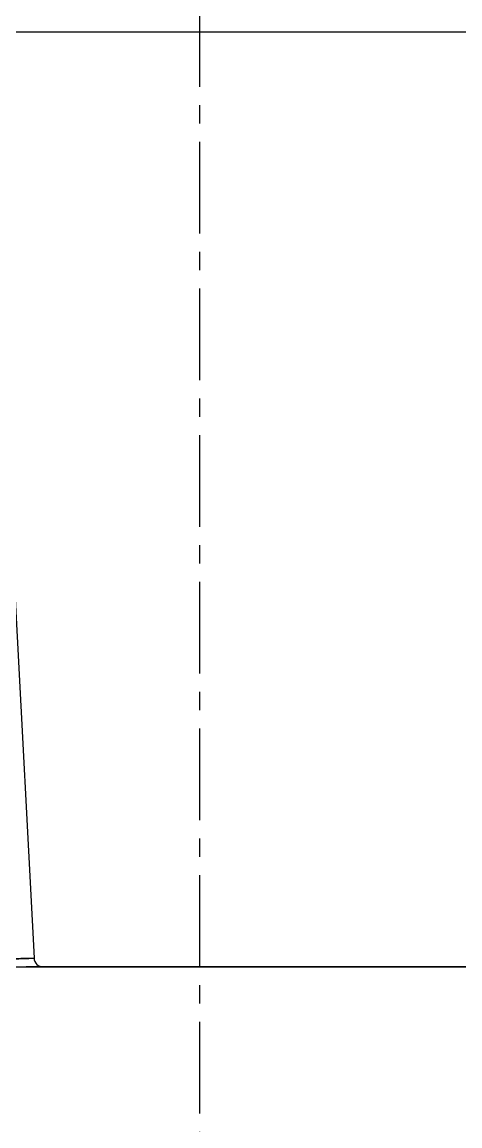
# Model space of a CAD drawing. Header units: millimetres. Extents: x 27275 to 28529, y -21406 to -20519.
# Drawn here: x 27885.6 to 27909.5, y -21155.7 to -21095.5 of the extents above; entities that cross this region are included whole.
import ezdxf

# ---------------------------------------------------------------- set-up
doc = ezdxf.new("R2010")
doc.units = ezdxf.units.MM
doc.header["$LTSCALE"] = 8
doc.linetypes.add('CENTER', pattern=[2, 1.25, -0.25, 0.25, -0.25])
for name, color, linetype in [('Cav-cor', 30, 'Continuous'), ('CL', 1, 'Continuous'), ('WT', 4, 'Continuous')]:
    doc.layers.add(name, color=color, linetype=linetype)

# ---------------------------------------------------------------- blocks, each defined once
blk = doc.blocks.new('20160902.185733')
at = {"layer": 'Cav-cor', "color": 241}
for p, q in [((-51.692, 31.949), (-50.664, 12.348)), ((-121.64, 11.874), (38.36, 11.874)), ((-66.254, 11.874), (-51.094, 11.874)), ((-66.254, 11.874), (-51.094, 11.874)), ((-59.011, 11.874), (-28.269, 11.874)), ((-26.64, 11.874), (-51.094, 11.874)), ((-26.64, 11.874), (-51.094, 11.874)), ((38.36, 11.874), (-28.269, 11.874))]:
    blk.add_line(p, q, dxfattribs=at)
blk.add_arc((-50.165, 12.374), 0.5, 183.0001, 270.00197, dxfattribs=at)
for points, knots in [([(-65.644, 12.348), (-64.67, 12.347), (-62.759, 12.344), (-60.404, 12.341), (-58.604, 12.339), (-57.346, 12.338), (-56.169, 12.338), (-55.083, 12.337), (-54.099, 12.338), (-53.226, 12.338), (-52.572, 12.339), (-52.111, 12.34), (-51.814, 12.34), (-51.549, 12.341), (-51.319, 12.342), (-51.124, 12.343), (-50.983, 12.343), (-50.887, 12.344), (-50.829, 12.345), (-50.78, 12.345), (-50.739, 12.346), (-50.708, 12.346), (-50.687, 12.347), (-50.675, 12.347), (-50.669, 12.347), (-50.667, 12.348), (-50.664, 12.348), (-50.664, 12.348)], [0, 0, 0, 0, 0.1951, 0.382755, 0.471509, 0.555719, 0.634573, 0.707306, 0.773216, 0.831667, 0.882097, 0.904149, 0.924021, 0.941665, 0.957039, 0.970108, 0.980839, 0.985321, 0.98921, 0.992504, 0.995201, 0.997299, 0.998798, 0.999323, 0.999698, 0.999923, 1, 1, 1, 1]), ([(-50.664, 12.348), (-50.664, 12.346), (-50.675, 12.342), (-50.69, 12.339), (-50.72, 12.335), (-50.76, 12.332), (-50.813, 12.328), (-50.905, 12.323), (-51.048, 12.317), (-51.252, 12.31), (-51.499, 12.304), (-51.785, 12.299), (-52.109, 12.295), (-52.468, 12.291), (-53.005, 12.287), (-53.735, 12.284), (-54.66, 12.284), (-55.297, 12.286), (-55.623, 12.288)], [0, 0, 0, 0, 0.001407, 0.004982, 0.010862, 0.019065, 0.029582, 0.042399, 0.074844, 0.116153, 0.165998, 0.223951, 0.289501, 0.36205, 0.44091, 0.614469, 0.803348, 1, 1, 1, 1])]:
    blk.add_open_spline(points, degree=3, knots=knots, dxfattribs=at)

msp = doc.modelspace()

# ---------------------------------------------------------------- linework, layer by layer
at = {"layer": 'Cav-cor', "color": 241}
for p, q in [((27815.266, -21095.996), (27975.266, -21095.996)), ((27815.266, -21146.996), (27975.266, -21146.996))]:
    msp.add_line(p, q, dxfattribs=at)
at = {"layer": 'CL', "color": 7, "linetype": 'CENTER', "ltscale": 0.5}
msp.add_line((27895.266, -21045.996), (27895.266, -21376.996), dxfattribs=at)

# ---------------------------------------------------------------- block references
at = {"layer": 'WT'}
msp.add_blockref('20160902.185733', (27936.905, -21158.871), dxfattribs=at)

doc.saveas('drawing.dxf')
